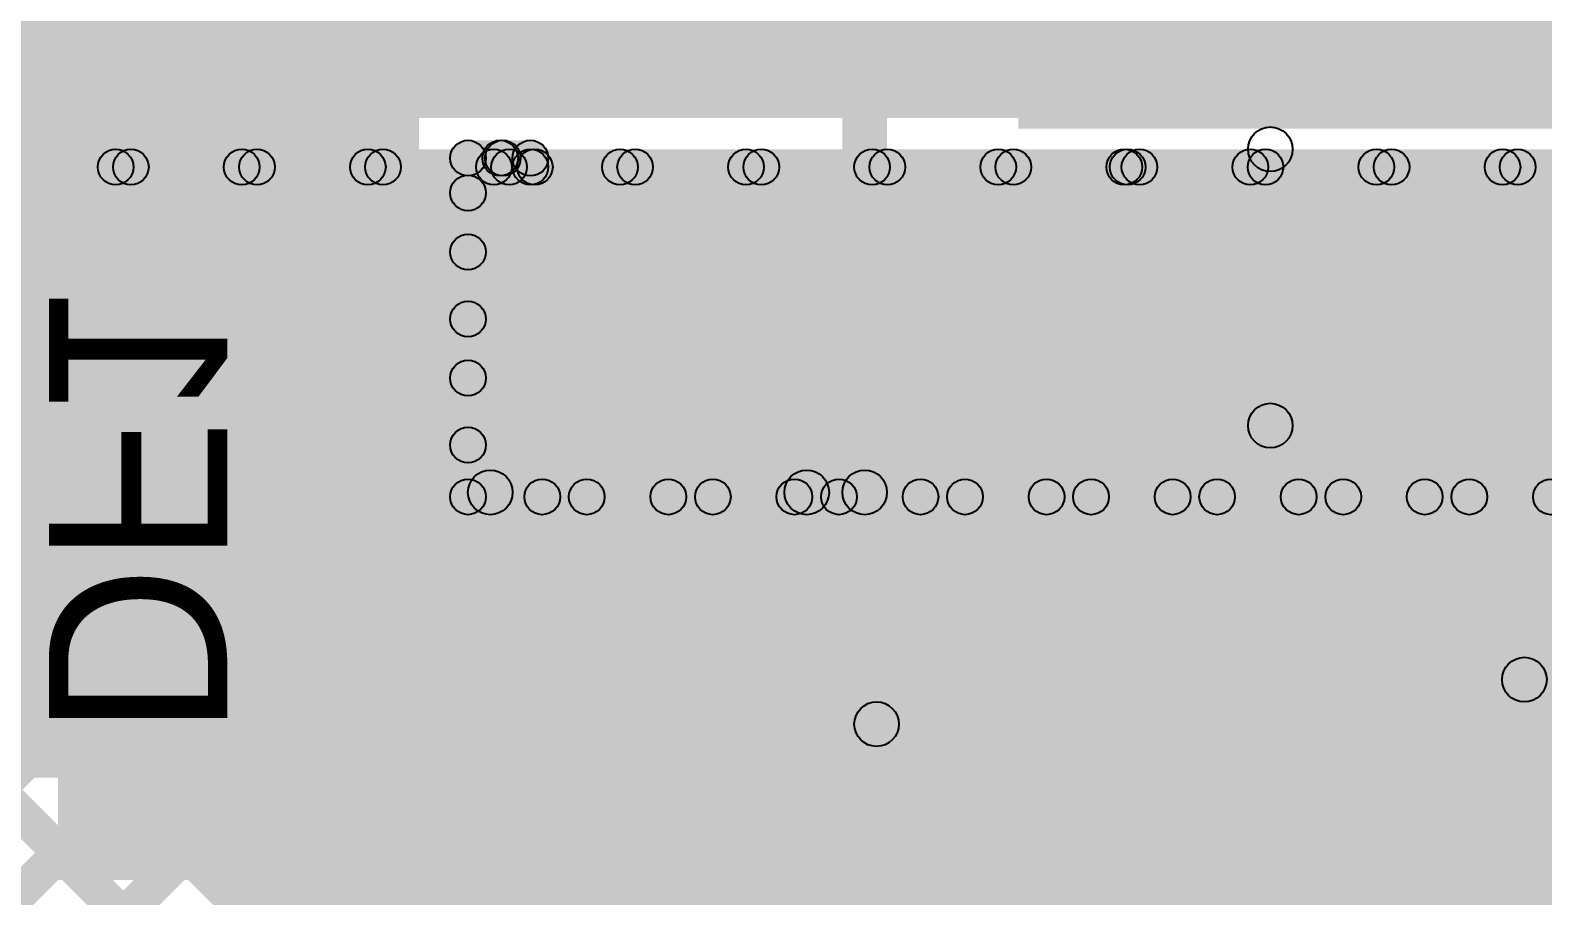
# Model space of a CAD drawing. Header units: millimetres. Extents: x 3.07 to 5.81, y 1.29 to 3.84.
# Drawn here: x 3.8258 to 4.1651, y 2.8895 to 3.0837 of the extents above; entities that cross this region are included whole.
import ezdxf

# ---------------------------------------------------------------- set-up
doc = ezdxf.new("R2010")
doc.units = ezdxf.units.MM
doc.header["$MEASUREMENT"] = 0
for name, color, linetype in [('BottomLayer', 5, 'Continuous'), ('BottomOverlay', 54, 'Continuous'), ('BottomSolder', 6, 'Continuous'), ('MultiLayer', 9, 'Continuous'), ('PadHoleLayer', 156, 'Continuous'), ('TopLayer', 1, 'Continuous'), ('TopOverlay', 2, 'Continuous'), ('TopPaste', 8, 'Continuous'), ('TopSolder', 216, 'Continuous')]:
    doc.layers.add(name, color=color, linetype=linetype)

# ---------------------------------------------------------------- blocks, each defined once
blk = doc.blocks.new('750312723_3')
at = {"layer": 'TopOverlay'}
for points in [[(0.40083, 0.28417), (0.41083, 0.28417), (0.41083, -0.28383), (0.40083, -0.28383)], [(-0.40617, -0.28883), (-0.40617, -0.27883), (0.40583, -0.27883), (0.40583, -0.28883)]]:
    blk.add_hatch(color=2, dxfattribs=at).paths.add_polyline_path(points)
h = blk.add_hatch(color=2, dxfattribs=at)
edge = h.paths.add_edge_path()
edge.add_arc((0.40583, -0.28383), 0.005, 0, 360)
h = blk.add_hatch(color=2, dxfattribs=at)
edge = h.paths.add_edge_path()
edge.add_arc((0.40583, -0.28383), 0.005, 0, 360)
blk.add_circle((0.40583, -0.28383), 0.005, dxfattribs=at)
blk.add_circle((0.40583, -0.28383), 0.005, dxfattribs=at)
blk = doc.blocks.new('RAD_0_4_10')
at = {"layer": 'BottomLayer'}
h = blk.add_hatch(color=5, dxfattribs=at)
edge = h.paths.add_edge_path()
edge.add_arc((-0.20685, -0.0729), 0.03543, 0, 360)
at = {"layer": 'BottomSolder'}
h = blk.add_hatch(color=6, dxfattribs=at)
edge = h.paths.add_edge_path()
edge.add_arc((-0.20685, -0.0729), 0.03943, 0, 360)
at = {"layer": 'MultiLayer'}
h = blk.add_hatch(color=9, dxfattribs=at)
edge = h.paths.add_edge_path()
edge.add_arc((-0.20685, -0.0729), 0.03543, 0, 360)
at = {"layer": 'PadHoleLayer'}
h = blk.add_hatch(color=156, dxfattribs=at)
edge = h.paths.add_edge_path()
edge.add_arc((-0.20685, -0.0729), 0.01969, 0, 360)
at = {"layer": 'TopLayer'}
h = blk.add_hatch(color=1, dxfattribs=at)
edge = h.paths.add_edge_path()
edge.add_arc((-0.20685, -0.0729), 0.03543, 0, 360)
at = {"layer": 'TopOverlay'}
for points in [[(-0.246, 0.117), (-0.236, 0.117), (-0.236, -0.033), (-0.246, -0.033)], [(-0.246, -0.104), (-0.236, -0.104), (-0.236, -0.117), (-0.246, -0.117)], [(-0.241, -0.122), (-0.241, -0.112), (0.241, -0.112), (0.241, -0.122)]]:
    blk.add_hatch(color=2, dxfattribs=at).paths.add_polyline_path(points)
h = blk.add_hatch(color=2, dxfattribs=at)
edge = h.paths.add_edge_path()
edge.add_arc((-0.241, -0.033), 0.005, 0, 360)
h = blk.add_hatch(color=2, dxfattribs=at)
edge = h.paths.add_edge_path()
edge.add_arc((-0.241, -0.104), 0.005, 0, 360)
h = blk.add_hatch(color=2, dxfattribs=at)
edge = h.paths.add_edge_path()
edge.add_arc((-0.241, -0.117), 0.005, 0, 360)
h = blk.add_hatch(color=2, dxfattribs=at)
edge = h.paths.add_edge_path()
edge.add_arc((-0.241, -0.117), 0.005, 0, 360)
at = {"layer": 'TopSolder'}
h = blk.add_hatch(color=216, dxfattribs=at)
edge = h.paths.add_edge_path()
edge.add_arc((-0.20685, -0.0729), 0.03943, 0, 360)
at = {"layer": 'TopOverlay'}
for centre in [(-0.241, -0.033), (-0.241, -0.104), (-0.241, -0.117), (-0.241, -0.117)]:
    blk.add_circle(centre, 0.005, dxfattribs=at)
blk = doc.blocks.new('EEE_TC1A561UV_80')
at = {"layer": 'TopLayer'}
blk.add_hatch(color=1, dxfattribs=at).paths.add_polyline_path([(-0.2185, 0.03937), (-0.06102, 0.03937), (-0.06102, -0.03937), (-0.2185, -0.03937)])
at = {"layer": 'TopOverlay'}
h = blk.add_hatch(color=2, dxfattribs=at)
edge = h.paths.add_edge_path()
edge.add_arc((-0.166, -0.048), 0.005, 0, 360)
for points in [[(-0.161, -0.11), (-0.171, -0.11), (-0.171, -0.048), (-0.161, -0.048)], [(-0.16954, -0.11354), (-0.16246, -0.10646), (-0.10546, -0.16346), (-0.11254, -0.17054)], [(-0.109, -0.172), (-0.109, -0.162), (0.133, -0.162), (0.133, -0.172)]]:
    blk.add_hatch(color=2, dxfattribs=at).paths.add_polyline_path(points)
h = blk.add_hatch(color=2, dxfattribs=at)
edge = h.paths.add_edge_path()
edge.add_arc((-0.166, -0.11), 0.005, 0, 360)
h = blk.add_hatch(color=2, dxfattribs=at)
edge = h.paths.add_edge_path()
edge.add_arc((-0.166, -0.11), 0.005, 0, 360)
h = blk.add_hatch(color=2, dxfattribs=at)
edge = h.paths.add_edge_path()
edge.add_arc((-0.109, -0.167), 0.005, 0, 360)
h = blk.add_hatch(color=2, dxfattribs=at)
edge = h.paths.add_edge_path()
edge.add_arc((-0.109, -0.167), 0.005, 0, 360)
at = {"layer": 'TopPaste'}
blk.add_hatch(color=8, dxfattribs=at).paths.add_polyline_path([(-0.2185, 0.03937), (-0.06102, 0.03937), (-0.06102, -0.03937), (-0.2185, -0.03937)])
at = {"layer": 'TopSolder'}
blk.add_hatch(color=216, dxfattribs=at).paths.add_polyline_path([(-0.2225, 0.04337), (-0.05702, 0.04337), (-0.05702, -0.04337), (-0.2225, -0.04337)])
at = {"layer": 'TopOverlay'}
for centre in [(-0.166, -0.048), (-0.166, -0.11), (-0.166, -0.11), (-0.109, -0.167), (-0.109, -0.167)]:
    blk.add_circle(centre, 0.005, dxfattribs=at)

msp = doc.modelspace()

# ---------------------------------------------------------------- hatches: boundary and pattern name
at = {"layer": 'BottomLayer'}
for points in [[(4.004, 3.066), (4.004, 3.272), (3.929, 3.272), (3.929, 3.066)], [(3.624, 2.916), (3.913, 2.916), (3.913, 3.234), (3.624, 3.234)], [(3.949, 3.064), (4.348, 3.064), (4.348, 3.181), (3.949, 3.181)], [(3.92683, 3.04436), (3.92117, 3.05002), (3.92898, 3.05783), (3.93464, 3.05217)], [(3.924, 3.051), (3.924, 3.059), (3.938, 3.059), (3.938, 3.051)], [(3.92839, 3.05217), (3.93405, 3.05783), (4.01005, 2.98183), (4.00439, 2.97617)], [(3.928, 2.979), (3.92, 2.979), (3.92, 3.055), (3.928, 3.055)], [(3.92683, 3.01608), (3.92117, 3.02173), (3.95527, 3.05583), (3.96092, 3.05017)], [(3.92683, 2.98779), (3.92117, 2.99345), (3.98355, 3.05583), (3.98921, 3.05017)], [(3.94349, 2.97617), (3.93784, 2.98183), (4.01184, 3.05583), (4.01749, 3.05017)], [(3.938, 3.049), (3.938, 3.057), (4.272, 3.057), (4.272, 3.049)], [(3.95867, 3.05017), (3.96433, 3.05583), (4.03833, 2.98183), (4.03267, 2.97617)], [(3.97178, 2.97617), (3.96612, 2.98183), (4.04012, 3.05583), (4.04578, 3.05017)], [(3.98696, 3.05017), (3.99261, 3.05583), (4.06661, 2.98183), (4.06096, 2.97617)], [(4.00006, 2.97617), (3.9944, 2.98183), (4.0684, 3.05583), (4.07406, 3.05017)], [(4.01524, 3.05017), (4.0209, 3.05583), (4.0949, 2.98183), (4.08924, 2.97617)], [(4.02835, 2.97617), (4.02269, 2.98183), (4.09669, 3.05583), (4.10235, 3.05017)], [(4.04353, 3.05017), (4.04918, 3.05583), (4.12318, 2.98183), (4.11753, 2.97617)], [(4.05663, 2.97617), (4.05097, 2.98183), (4.12497, 3.05583), (4.13063, 3.05017)], [(4.07181, 3.05017), (4.07747, 3.05583), (4.15147, 2.98183), (4.14581, 2.97617)], [(4.08491, 2.97617), (4.07926, 2.98183), (4.15326, 3.05583), (4.15891, 3.05017)], [(4.10009, 3.05017), (4.10575, 3.05583), (4.17975, 2.98183), (4.17409, 2.97617)], [(4.1132, 2.97617), (4.10754, 2.98183), (4.18154, 3.05583), (4.1872, 3.05017)], [(4.12838, 3.05017), (4.13403, 3.05583), (4.20803, 2.98183), (4.20238, 2.97617)], [(4.14148, 2.97617), (4.13583, 2.98183), (4.20983, 3.05583), (4.21548, 3.05017)], [(4.15666, 3.05017), (4.16232, 3.05583), (4.23632, 2.98183), (4.23066, 2.97617)], [(4.16977, 2.97617), (4.16411, 2.98183), (4.23811, 3.05583), (4.24377, 3.05017)], [(3.92117, 3.0311), (3.92683, 3.03676), (3.98176, 2.98183), (3.9761, 2.97617)], [(3.92117, 3.00282), (3.92683, 3.00848), (3.95348, 2.98183), (3.94782, 2.97617)], [(3.924, 2.975), (3.924, 2.983), (4.272, 2.983), (4.272, 2.975)], [(3.832, 2.893), (4.274, 2.893), (4.274, 2.968), (3.832, 2.968)]]:
    msp.add_hatch(color=5, dxfattribs=at).paths.add_polyline_path(points)
h = msp.add_hatch(color=5, dxfattribs=at)
edge = h.paths.add_edge_path()
edge.add_arc((3.924, 3.055), 0.004, 0, 360)
h = msp.add_hatch(color=5, dxfattribs=at)
edge = h.paths.add_edge_path()
edge.add_arc((3.924, 3.055), 0.004, 0, 360)
h = msp.add_hatch(color=5, dxfattribs=at)
edge = h.paths.add_edge_path()
edge.add_arc((3.93122, 3.055), 0.004, 0, 360)
h = msp.add_hatch(color=5, dxfattribs=at)
edge = h.paths.add_edge_path()
edge.add_arc((3.93181, 3.055), 0.004, 0, 360)
h = msp.add_hatch(color=5, dxfattribs=at)
edge = h.paths.add_edge_path()
edge.add_arc((3.938, 3.055), 0.004, 0, 360)
h = msp.add_hatch(color=5, dxfattribs=at)
edge = h.paths.add_edge_path()
edge.add_arc((3.938, 3.053), 0.004, 0, 360)
h = msp.add_hatch(color=5, dxfattribs=at)
edge = h.paths.add_edge_path()
edge.add_arc((3.9581, 3.053), 0.004, 0, 360)
h = msp.add_hatch(color=5, dxfattribs=at)
edge = h.paths.add_edge_path()
edge.add_arc((3.9615, 3.053), 0.004, 0, 360)
h = msp.add_hatch(color=5, dxfattribs=at)
edge = h.paths.add_edge_path()
edge.add_arc((3.98638, 3.053), 0.004, 0, 360)
h = msp.add_hatch(color=5, dxfattribs=at)
edge = h.paths.add_edge_path()
edge.add_arc((3.98979, 3.053), 0.004, 0, 360)
h = msp.add_hatch(color=5, dxfattribs=at)
edge = h.paths.add_edge_path()
edge.add_arc((4.01466, 3.053), 0.004, 0, 360)
h = msp.add_hatch(color=5, dxfattribs=at)
edge = h.paths.add_edge_path()
edge.add_arc((4.01807, 3.053), 0.004, 0, 360)
h = msp.add_hatch(color=5, dxfattribs=at)
edge = h.paths.add_edge_path()
edge.add_arc((4.04295, 3.053), 0.004, 0, 360)
h = msp.add_hatch(color=5, dxfattribs=at)
edge = h.paths.add_edge_path()
edge.add_arc((4.04635, 3.053), 0.004, 0, 360)
h = msp.add_hatch(color=5, dxfattribs=at)
edge = h.paths.add_edge_path()
edge.add_arc((4.07123, 3.053), 0.004, 0, 360)
h = msp.add_hatch(color=5, dxfattribs=at)
edge = h.paths.add_edge_path()
edge.add_arc((4.07464, 3.053), 0.004, 0, 360)
h = msp.add_hatch(color=5, dxfattribs=at)
edge = h.paths.add_edge_path()
edge.add_arc((4.09952, 3.053), 0.004, 0, 360)
h = msp.add_hatch(color=5, dxfattribs=at)
edge = h.paths.add_edge_path()
edge.add_arc((4.10292, 3.053), 0.004, 0, 360)
h = msp.add_hatch(color=5, dxfattribs=at)
edge = h.paths.add_edge_path()
edge.add_arc((4.1278, 3.053), 0.004, 0, 360)
h = msp.add_hatch(color=5, dxfattribs=at)
edge = h.paths.add_edge_path()
edge.add_arc((4.1312, 3.053), 0.004, 0, 360)
h = msp.add_hatch(color=5, dxfattribs=at)
edge = h.paths.add_edge_path()
edge.add_arc((4.15609, 3.053), 0.004, 0, 360)
h = msp.add_hatch(color=5, dxfattribs=at)
edge = h.paths.add_edge_path()
edge.add_arc((4.15949, 3.053), 0.004, 0, 360)
h = msp.add_hatch(color=5, dxfattribs=at)
edge = h.paths.add_edge_path()
edge.add_arc((3.924, 3.04719), 0.004, 0, 360)
h = msp.add_hatch(color=5, dxfattribs=at)
edge = h.paths.add_edge_path()
edge.add_arc((3.924, 3.03393), 0.004, 0, 360)
h = msp.add_hatch(color=5, dxfattribs=at)
edge = h.paths.add_edge_path()
edge.add_arc((3.924, 3.0189), 0.004, 0, 360)
h = msp.add_hatch(color=5, dxfattribs=at)
edge = h.paths.add_edge_path()
edge.add_arc((3.924, 3.00565), 0.004, 0, 360)
h = msp.add_hatch(color=5, dxfattribs=at)
edge = h.paths.add_edge_path()
edge.add_arc((3.924, 2.99062), 0.004, 0, 360)
h = msp.add_hatch(color=5, dxfattribs=at)
edge = h.paths.add_edge_path()
edge.add_arc((3.924, 2.979), 0.004, 0, 360)
h = msp.add_hatch(color=5, dxfattribs=at)
edge = h.paths.add_edge_path()
edge.add_arc((3.924, 2.979), 0.004, 0, 360)
h = msp.add_hatch(color=5, dxfattribs=at)
edge = h.paths.add_edge_path()
edge.add_arc((3.94066, 2.979), 0.004, 0, 360)
h = msp.add_hatch(color=5, dxfattribs=at)
edge = h.paths.add_edge_path()
edge.add_arc((3.95065, 2.979), 0.004, 0, 360)
h = msp.add_hatch(color=5, dxfattribs=at)
edge = h.paths.add_edge_path()
edge.add_arc((3.96895, 2.979), 0.004, 0, 360)
h = msp.add_hatch(color=5, dxfattribs=at)
edge = h.paths.add_edge_path()
edge.add_arc((3.97893, 2.979), 0.004, 0, 360)
h = msp.add_hatch(color=5, dxfattribs=at)
edge = h.paths.add_edge_path()
edge.add_arc((3.99723, 2.979), 0.004, 0, 360)
h = msp.add_hatch(color=5, dxfattribs=at)
edge = h.paths.add_edge_path()
edge.add_arc((4.00722, 2.979), 0.004, 0, 360)
h = msp.add_hatch(color=5, dxfattribs=at)
edge = h.paths.add_edge_path()
edge.add_arc((4.02552, 2.979), 0.004, 0, 360)
h = msp.add_hatch(color=5, dxfattribs=at)
edge = h.paths.add_edge_path()
edge.add_arc((4.0355, 2.979), 0.004, 0, 360)
h = msp.add_hatch(color=5, dxfattribs=at)
edge = h.paths.add_edge_path()
edge.add_arc((4.0538, 2.979), 0.004, 0, 360)
h = msp.add_hatch(color=5, dxfattribs=at)
edge = h.paths.add_edge_path()
edge.add_arc((4.06379, 2.979), 0.004, 0, 360)
h = msp.add_hatch(color=5, dxfattribs=at)
edge = h.paths.add_edge_path()
edge.add_arc((4.08209, 2.979), 0.004, 0, 360)
h = msp.add_hatch(color=5, dxfattribs=at)
edge = h.paths.add_edge_path()
edge.add_arc((4.09207, 2.979), 0.004, 0, 360)
h = msp.add_hatch(color=5, dxfattribs=at)
edge = h.paths.add_edge_path()
edge.add_arc((4.11037, 2.979), 0.004, 0, 360)
h = msp.add_hatch(color=5, dxfattribs=at)
edge = h.paths.add_edge_path()
edge.add_arc((4.12035, 2.979), 0.004, 0, 360)
h = msp.add_hatch(color=5, dxfattribs=at)
edge = h.paths.add_edge_path()
edge.add_arc((4.13865, 2.979), 0.004, 0, 360)
h = msp.add_hatch(color=5, dxfattribs=at)
edge = h.paths.add_edge_path()
edge.add_arc((4.14864, 2.979), 0.004, 0, 360)
h = msp.add_hatch(color=5, dxfattribs=at)
edge = h.paths.add_edge_path()
edge.add_arc((4.16694, 2.979), 0.004, 0, 360)
at = {"layer": 'TopLayer'}
for points in [[(3.95, 3.064), (4.285, 3.064), (4.285, 3.565), (3.95, 3.565)], [(3.87183, 2.62166), (3.86617, 2.62732), (4.66768, 3.42883), (4.67334, 3.42317)], [(3.87183, 2.59338), (3.86617, 2.59904), (4.69596, 3.42883), (4.70162, 3.42317)], [(3.756, 3.064), (4.061, 3.064), (4.061, 3.236), (3.756, 3.236)], [(3.71117, 3.0714), (3.71683, 3.07706), (4.38283, 2.41106), (4.37717, 2.4054)], [(3.44383, 2.36337), (3.43817, 2.36903), (4.12497, 3.05583), (4.13063, 3.05017)], [(3.67295, 2.87533), (3.66729, 2.88099), (3.84213, 3.05583), (3.84779, 3.05017)], [(3.69387, 2.86797), (3.68821, 2.87362), (3.87041, 3.05583), (3.87607, 3.05017)], [(3.7088, 2.85462), (3.70314, 2.86027), (3.8987, 3.05583), (3.90436, 3.05017)], [(3.71817, 2.83571), (3.71252, 2.84136), (3.92698, 3.05583), (3.93264, 3.05017)], [(3.745, 3.049), (3.745, 3.057), (3.939, 3.057), (3.939, 3.049)], [(3.76068, 3.05017), (3.76634, 3.05583), (4.38283, 2.43934), (4.37717, 2.43368)], [(3.78218, 2.87143), (3.77652, 2.87708), (3.95527, 3.05583), (3.96092, 3.05017)], [(3.78897, 3.05017), (3.79462, 3.05583), (4.38283, 2.46762), (4.37717, 2.46197)], [(3.80591, 2.69717), (3.80026, 2.70283), (4.15326, 3.05583), (4.15891, 3.05017)], [(3.81386, 2.87482), (3.8082, 2.88048), (3.98355, 3.05583), (3.98921, 3.05017)], [(3.81725, 3.05017), (3.82291, 3.05583), (4.38283, 2.49591), (4.37717, 2.49025)], [(3.83388, 2.86655), (3.82822, 2.87221), (4.01184, 3.05583), (4.01749, 3.05017)], [(3.8342, 2.69717), (3.82854, 2.70283), (4.18154, 3.05583), (4.1872, 3.05017)], [(3.84813, 2.85252), (3.84247, 2.85818), (4.04012, 3.05583), (4.04578, 3.05017)], [(3.84554, 3.05017), (3.85119, 3.05583), (4.38283, 2.52419), (4.37717, 2.51854)], [(3.85428, 2.8021), (3.84862, 2.80776), (4.09669, 3.05583), (4.10235, 3.05017)], [(3.85667, 2.83279), (3.85102, 2.83844), (4.0684, 3.05583), (4.07406, 3.05017)], [(3.86248, 2.69717), (3.85683, 2.70283), (4.20983, 3.05583), (4.21548, 3.05017)], [(3.87183, 2.64995), (3.86617, 2.65561), (4.26639, 3.05583), (4.27205, 3.05017)], [(3.87183, 2.67823), (3.86617, 2.68389), (4.23811, 3.05583), (4.24377, 3.05017)], [(3.87382, 3.05017), (3.87948, 3.05583), (4.38283, 2.55248), (4.37717, 2.54682)], [(3.9021, 3.05017), (3.90776, 3.05583), (4.38283, 2.58076), (4.37717, 2.5751)], [(3.93039, 3.05017), (3.93605, 3.05583), (4.38283, 2.60905), (4.37717, 2.60339)], [(3.939, 3.049), (3.939, 3.057), (4.072, 3.057), (4.072, 3.049)], [(3.939, 3.049), (3.939, 3.057), (4.072, 3.057), (4.072, 3.049)], [(3.95867, 3.05017), (3.96433, 3.05583), (4.38513, 2.63503), (4.37947, 2.62938)], [(3.98696, 3.05017), (3.99261, 3.05583), (4.39268, 2.65577), (4.38702, 2.65011)], [(4.01524, 3.05017), (4.0209, 3.05583), (4.40396, 2.67277), (4.3983, 2.66711)], [(4.04353, 3.05017), (4.04918, 3.05583), (4.41846, 2.68655), (4.4128, 2.68089)], [(4.07181, 3.05017), (4.07747, 3.05583), (4.43624, 2.69706), (4.43058, 2.6914)], [(4.072, 3.049), (4.072, 3.057), (4.296, 3.057), (4.296, 3.049)], [(4.10009, 3.05017), (4.10575, 3.05583), (4.45798, 2.7036), (4.45233, 2.69794)], [(4.12838, 3.05017), (4.13403, 3.05583), (4.48503, 2.70483), (4.47938, 2.69917)], [(4.15666, 3.05017), (4.16232, 3.05583), (4.51332, 2.70483), (4.50766, 2.69917)], [(3.871, 2.776), (4.498, 2.776), (4.498, 3.051), (3.871, 3.051)], [(3.71117, 3.04311), (3.71683, 3.04877), (4.38283, 2.38277), (4.37717, 2.37711)], [(3.71117, 3.01483), (3.71683, 3.02049), (4.38283, 2.35449), (4.37717, 2.34883)]]:
    msp.add_hatch(color=1, dxfattribs=at).paths.add_polyline_path(points)
h = msp.add_hatch(color=1, dxfattribs=at)
edge = h.paths.add_edge_path()
edge.add_arc((3.84496, 3.053), 0.004, 0, 360)
h = msp.add_hatch(color=1, dxfattribs=at)
edge = h.paths.add_edge_path()
edge.add_arc((3.84836, 3.053), 0.004, 0, 360)
h = msp.add_hatch(color=1, dxfattribs=at)
edge = h.paths.add_edge_path()
edge.add_arc((3.87324, 3.053), 0.004, 0, 360)
h = msp.add_hatch(color=1, dxfattribs=at)
edge = h.paths.add_edge_path()
edge.add_arc((3.87665, 3.053), 0.004, 0, 360)
h = msp.add_hatch(color=1, dxfattribs=at)
edge = h.paths.add_edge_path()
edge.add_arc((3.90153, 3.053), 0.004, 0, 360)
h = msp.add_hatch(color=1, dxfattribs=at)
edge = h.paths.add_edge_path()
edge.add_arc((3.90493, 3.053), 0.004, 0, 360)
h = msp.add_hatch(color=1, dxfattribs=at)
edge = h.paths.add_edge_path()
edge.add_arc((3.92981, 3.053), 0.004, 0, 360)
h = msp.add_hatch(color=1, dxfattribs=at)
edge = h.paths.add_edge_path()
edge.add_arc((3.93322, 3.053), 0.004, 0, 360)
h = msp.add_hatch(color=1, dxfattribs=at)
edge = h.paths.add_edge_path()
edge.add_arc((3.939, 3.053), 0.004, 0, 360)
h = msp.add_hatch(color=1, dxfattribs=at)
edge = h.paths.add_edge_path()
edge.add_arc((3.939, 3.053), 0.004, 0, 360)
h = msp.add_hatch(color=1, dxfattribs=at)
edge = h.paths.add_edge_path()
edge.add_arc((3.939, 3.053), 0.004, 0, 360)
h = msp.add_hatch(color=1, dxfattribs=at)
edge = h.paths.add_edge_path()
edge.add_arc((3.9581, 3.053), 0.004, 0, 360)
h = msp.add_hatch(color=1, dxfattribs=at)
edge = h.paths.add_edge_path()
edge.add_arc((3.9615, 3.053), 0.004, 0, 360)
h = msp.add_hatch(color=1, dxfattribs=at)
edge = h.paths.add_edge_path()
edge.add_arc((3.98638, 3.053), 0.004, 0, 360)
h = msp.add_hatch(color=1, dxfattribs=at)
edge = h.paths.add_edge_path()
edge.add_arc((3.98979, 3.053), 0.004, 0, 360)
h = msp.add_hatch(color=1, dxfattribs=at)
edge = h.paths.add_edge_path()
edge.add_arc((4.01466, 3.053), 0.004, 0, 360)
h = msp.add_hatch(color=1, dxfattribs=at)
edge = h.paths.add_edge_path()
edge.add_arc((4.01807, 3.053), 0.004, 0, 360)
h = msp.add_hatch(color=1, dxfattribs=at)
edge = h.paths.add_edge_path()
edge.add_arc((4.04295, 3.053), 0.004, 0, 360)
h = msp.add_hatch(color=1, dxfattribs=at)
edge = h.paths.add_edge_path()
edge.add_arc((4.04635, 3.053), 0.004, 0, 360)
h = msp.add_hatch(color=1, dxfattribs=at)
edge = h.paths.add_edge_path()
edge.add_arc((4.07123, 3.053), 0.004, 0, 360)
h = msp.add_hatch(color=1, dxfattribs=at)
edge = h.paths.add_edge_path()
edge.add_arc((4.072, 3.053), 0.004, 0, 360)
h = msp.add_hatch(color=1, dxfattribs=at)
edge = h.paths.add_edge_path()
edge.add_arc((4.072, 3.053), 0.004, 0, 360)
h = msp.add_hatch(color=1, dxfattribs=at)
edge = h.paths.add_edge_path()
edge.add_arc((4.072, 3.053), 0.004, 0, 360)
h = msp.add_hatch(color=1, dxfattribs=at)
edge = h.paths.add_edge_path()
edge.add_arc((4.07464, 3.053), 0.004, 0, 360)
h = msp.add_hatch(color=1, dxfattribs=at)
edge = h.paths.add_edge_path()
edge.add_arc((4.09952, 3.053), 0.004, 0, 360)
h = msp.add_hatch(color=1, dxfattribs=at)
edge = h.paths.add_edge_path()
edge.add_arc((4.10292, 3.053), 0.004, 0, 360)
h = msp.add_hatch(color=1, dxfattribs=at)
edge = h.paths.add_edge_path()
edge.add_arc((4.1278, 3.053), 0.004, 0, 360)
h = msp.add_hatch(color=1, dxfattribs=at)
edge = h.paths.add_edge_path()
edge.add_arc((4.1312, 3.053), 0.004, 0, 360)
h = msp.add_hatch(color=1, dxfattribs=at)
edge = h.paths.add_edge_path()
edge.add_arc((4.15609, 3.053), 0.004, 0, 360)
h = msp.add_hatch(color=1, dxfattribs=at)
edge = h.paths.add_edge_path()
edge.add_arc((4.15949, 3.053), 0.004, 0, 360)

# ---------------------------------------------------------------- linework, layer by layer
at = {"layer": 'BottomLayer'}
for centre in [(3.924, 3.055), (3.924, 3.055), (3.93122, 3.055), (3.93181, 3.055), (3.938, 3.055), (3.938, 3.053), (3.9581, 3.053), (3.9615, 3.053), (3.98638, 3.053), (3.98979, 3.053), (4.01466, 3.053), (4.01807, 3.053), (4.04295, 3.053), (4.04635, 3.053), (4.07123, 3.053), (4.07464, 3.053), (4.09952, 3.053), (4.10292, 3.053), (4.1278, 3.053), (4.1312, 3.053), (4.15609, 3.053), (4.15949, 3.053), (3.924, 3.04719), (3.924, 3.03393), (3.924, 3.0189), (3.924, 3.00565), (3.924, 2.99062), (3.924, 2.979), (3.924, 2.979), (3.94066, 2.979), (3.95065, 2.979), (3.96895, 2.979), (3.97893, 2.979), (3.99723, 2.979), (4.00722, 2.979), (4.02552, 2.979), (4.0355, 2.979), (4.0538, 2.979), (4.06379, 2.979), (4.08209, 2.979), (4.09207, 2.979), (4.11037, 2.979), (4.12035, 2.979), (4.13865, 2.979), (4.14864, 2.979), (4.16694, 2.979)]:
    msp.add_circle(centre, 0.004, dxfattribs=at)
at = {"layer": 'TopLayer'}
for centre in [(3.84496, 3.053), (3.84836, 3.053), (3.87324, 3.053), (3.87665, 3.053), (3.90153, 3.053), (3.90493, 3.053), (3.92981, 3.053), (3.93322, 3.053), (3.939, 3.053), (3.939, 3.053), (3.939, 3.053), (3.9581, 3.053), (3.9615, 3.053), (3.98638, 3.053), (3.98979, 3.053), (4.01466, 3.053), (4.01807, 3.053), (4.04295, 3.053), (4.04635, 3.053), (4.07123, 3.053), (4.072, 3.053), (4.072, 3.053), (4.072, 3.053), (4.07464, 3.053), (4.09952, 3.053), (4.10292, 3.053), (4.1278, 3.053), (4.1312, 3.053), (4.15609, 3.053), (4.15949, 3.053)]:
    msp.add_circle(centre, 0.004, dxfattribs=at)

# ---------------------------------------------------------------- block references
for name, p, rotation in [('RAD_0_4_10', (3.896, 3.221), 90), ('EEE_TC1A561UV_80', (4.27, 3.105), 360), ('750312723_3', (3.73183, 2.52217), 90)]:
    msp.add_blockref(name, p, dxfattribs=dict(rotation=rotation))

# ---------------------------------------------------------------- texts
at = {"layer": 'BottomOverlay', "text_generation_flag": 2}
msp.add_text('DF1', height=0.04, rotation=270, dxfattribs=at).set_placement((3.83, 2.925))

doc.saveas('drawing.dxf')
